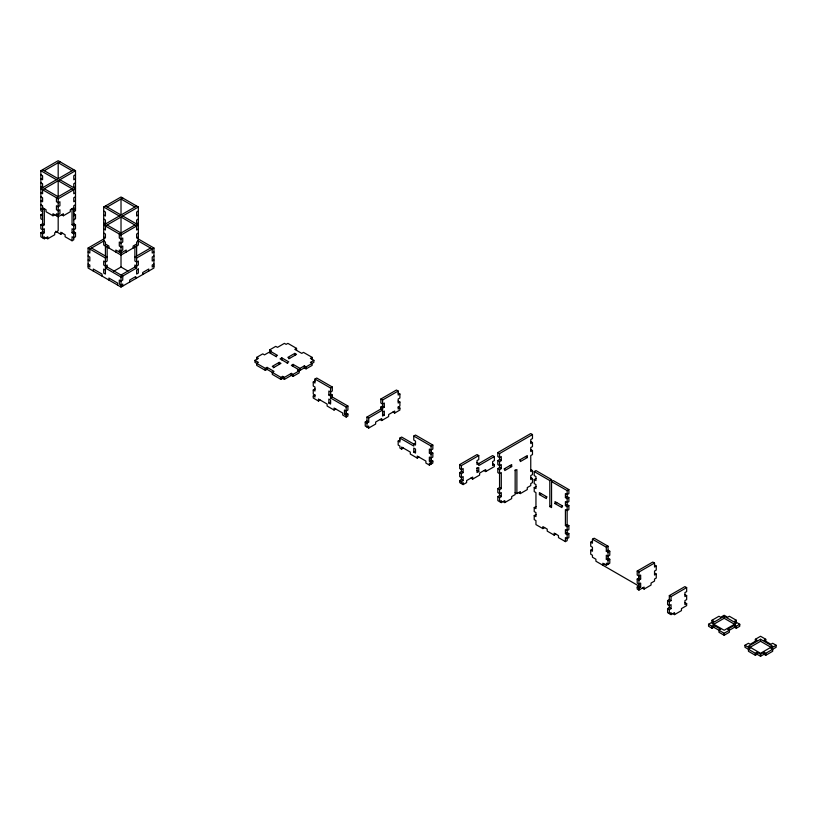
<?xml version="1.0" encoding="UTF-8"?>
<svg xmlns="http://www.w3.org/2000/svg" width="817" height="817" viewBox="0 0 817 817"><rect width="100%" height="100%" fill="white"/><g stroke="black" fill="none" stroke-linecap="round" stroke-linejoin="round"><path stroke-width="1.23" d="M42.586 211.746L40.85 210.745L40.85 170.722L58.181 160.714L75.511 170.722L75.511 210.745L73.775 211.746M44.312 170.722L59.917 161.715M73.775 169.722L40.85 188.737L58.181 198.735L75.511 188.737L59.917 179.73M75.511 170.722L42.586 189.738L42.586 193.741L40.85 192.741M75.511 174.726L73.775 175.726L73.775 179.73L75.511 178.729M75.511 182.732L73.775 183.733L73.775 187.736L75.511 186.736M72.049 188.737L56.444 197.745L56.444 201.738L58.181 202.739L59.917 201.738L59.917 205.741L58.181 206.742L56.444 205.741L56.444 209.744L58.181 210.745L59.917 209.744L59.917 213.748L58.181 214.748L56.444 213.748L56.444 215.749M75.511 192.741L73.775 193.741L73.775 189.738L58.181 180.731L58.181 196.836M42.586 219.753L40.85 218.752L40.85 214.748L42.586 213.748M75.511 196.744L73.775 197.745L73.775 201.738L75.511 200.737M42.586 207.743L46.048 209.744L46.048 211.746L52.982 215.749L54.719 214.748M46.048 237.767L47.784 238.768L47.784 236.767L44.312 238.768L40.85 236.767L40.85 232.763L42.586 233.764L44.312 232.763L44.312 228.76L42.586 229.761L40.85 228.76L40.85 224.757L42.586 223.756L44.312 224.757L44.312 208.744L42.586 209.744L40.85 208.744M75.511 204.74L73.775 205.741L73.775 223.756L72.049 224.757L72.049 208.744L73.775 209.744L75.511 208.744M40.85 224.757L42.586 225.758L44.312 224.757M73.775 207.743L70.313 209.744L70.313 211.746L63.379 215.749L61.643 214.748M40.85 232.763L42.586 231.762L44.312 232.763M73.775 215.749L75.511 214.748L75.511 218.752L73.775 219.753M47.784 238.768L54.719 234.765L54.719 232.763L58.181 230.762L58.181 198.735M103.688 207.007L121.018 196.999L138.349 207.007L138.349 245.029L121.018 255.037L103.688 245.029L103.688 207.007L119.292 216.015M72.049 224.757L73.775 225.758L75.511 224.757L75.511 228.76L73.775 229.761L72.049 228.76L72.049 232.763L73.775 233.764L75.511 232.763L75.511 236.767L73.775 237.767L72.049 236.767L72.049 240.77L73.775 239.769L73.775 233.764M107.16 207.007L122.754 198M55.576 231.262L60.785 234.265L62.511 233.264M72.049 232.763L73.775 231.762L75.511 232.763M136.623 206.007L103.688 225.012L121.018 235.02L138.349 225.012L122.754 216.015M138.349 207.007L105.424 226.013L105.424 230.016L103.688 229.015M138.349 211.011L136.623 212.011L136.623 216.015L138.349 215.014M137.705 238.646L153.953 248.031L153.953 268.037L121.018 287.053L88.093 268.037L88.093 248.031L104.341 238.646M138.349 219.007L136.623 220.008L136.623 224.011L138.349 223.01M104.362 240.637L89.829 249.032L89.829 253.035L88.093 252.034M134.887 225.012L119.292 234.019L119.292 238.023L121.018 239.024L122.754 238.023L122.754 242.026L121.018 243.027L119.292 242.026L119.292 246.029L121.018 247.03L122.754 246.029L122.754 250.033L121.018 251.033L119.292 250.033L119.292 252.034M138.349 229.015L136.623 230.016L136.623 226.013L121.018 217.016L121.018 233.825M138.349 233.019L136.623 234.019L136.623 238.023L138.349 237.022M88.093 248.031L105.424 258.039L107.16 257.038L91.555 248.031M138.349 241.025L136.623 242.026L136.623 256.038M136.623 244.028L133.151 246.029L133.151 248.031M105.424 258.039L105.424 268.037L107.16 267.036L122.754 276.044L122.754 280.047L121.018 281.048L119.292 280.047L119.292 284.05L121.018 285.051L122.754 284.05L122.754 286.052M150.481 248.031L134.887 257.038L136.623 258.039L153.953 248.031M113.594 271.326L121.018 267.036L127.952 271.04M153.953 252.034L152.217 253.035L152.217 249.032L137.685 240.637M121.018 275.043L134.887 267.036L136.623 268.037L136.623 258.039M153.953 256.038L152.217 257.038L152.217 261.031L153.953 260.031M105.424 268.037L121.018 277.045L136.623 268.037M153.953 264.034L152.217 265.035L152.217 267.036L153.953 266.036M256.681 359.368L256.681 357.376L262.747 353.873L264.483 354.874L268.813 352.372L276.493 356.804M269.681 351.872L269.681 349.87L275.748 346.367L277.484 347.368L284.418 343.365L286.144 344.365L287.88 343.365L296.54 348.369L296.54 350.37M298.276 371.378L298.276 369.376L297.408 369.876L299.145 370.877L299.145 372.879L293.078 376.382L291.342 375.381L284.418 379.384L282.682 378.383L280.946 379.384L272.286 374.38L272.286 372.378L274.012 371.378L267.088 367.374L265.351 368.375L254.955 362.37L254.955 360.368L258.417 358.367L256.681 357.376M270.55 353.373L270.55 351.371L271.418 350.871L269.681 349.87M275.748 356.375L277.484 355.375L270.55 351.371M296.54 348.369L294.814 349.37L301.749 353.373L303.475 352.372L312.145 357.376L312.145 359.368M287.012 362.871L288.748 361.87L281.814 357.877L280.078 358.867L287.758 363.299M254.955 360.368L258.417 362.37L256.681 363.371L256.681 365.373L265.351 370.377L267.088 369.376L280.946 377.383L282.682 376.382L284.418 377.383L291.342 373.379L293.078 374.38L299.145 370.877M273.276 367.803L280.946 363.371L279.21 362.37L272.286 366.373L274.012 367.374M288.871 358.796L296.54 354.374L294.814 353.373L287.88 357.376L289.616 358.367M293.078 364.372L291.342 365.373L300.013 370.377L304.343 367.875L306.079 368.875L312.145 365.373L312.145 363.371L310.409 362.37L313.871 360.368L313.871 362.37L306.079 366.874L304.343 365.873L300.013 368.375L293.078 364.372L293.078 366.373M312.145 357.376L310.409 358.367L313.871 360.368M320.182 400.034L318.446 401.035L313.248 398.032L313.248 396.031L314.984 397.031L314.984 395.03L313.248 394.029L313.248 390.026L314.984 391.026L314.984 387.023L313.248 386.032L313.248 382.029L314.984 383.03L314.984 379.027L316.72 378.026L332.315 387.023L332.315 391.026L330.579 392.027L328.853 391.026L328.853 395.03L330.579 396.031L332.315 395.03L332.315 397.031L347.909 406.039L347.909 410.042L346.183 411.043L344.447 410.042L344.447 414.045L346.183 415.046L347.909 414.045L347.909 416.047L346.183 417.048L342.711 415.046L342.711 413.045L334.051 408.04L334.051 410.042L335.777 409.041M313.248 382.029L314.984 381.028M313.248 390.026L314.984 389.025M313.248 396.031L314.984 395.03M314.984 379.027L330.579 388.024L332.315 387.023M328.853 395.03L330.579 394.029L332.315 395.03M330.579 396.031L330.579 398.032L332.315 397.031M328.853 403.036L330.579 404.037L330.579 400.034L328.853 399.033L328.853 403.036L330.579 402.035M330.579 398.032L346.183 407.04L347.909 406.039M344.447 414.045L346.183 413.045L347.909 414.045M382.57 408.04L382.57 410.042L368.712 418.049L368.712 422.052L366.976 421.051L366.976 417.048L380.845 409.041L380.845 407.04L382.57 408.04L384.307 407.04L384.307 403.036L382.57 404.037L380.845 403.036L380.845 399.033L396.439 390.026L398.175 391.026L398.175 395.03L399.901 394.029L399.901 398.032L398.175 399.033L398.175 403.036L399.901 402.035L399.901 406.039L398.175 407.04L398.175 409.041L399.901 408.04L399.901 410.042L394.703 413.045L392.967 412.044M380.845 399.033L382.57 400.034L398.175 391.026M380.845 407.04L382.57 406.039L384.307 407.04M379.976 419.55L381.702 420.551L381.702 418.549L375.646 422.052L375.646 424.054L368.712 428.047L365.24 426.055L365.24 422.052L366.976 421.051M382.57 412.044L384.307 411.043L384.307 415.046L382.57 416.047L382.57 411.043M365.24 422.052L366.976 423.053L368.712 422.052M381.702 420.551L388.637 416.547L388.637 414.546L394.703 411.043L394.703 413.045M403.373 448.063L401.637 449.064L399.901 448.063L399.901 446.062L398.175 445.061L398.175 441.057L399.901 442.058L399.901 438.055L401.637 437.054L413.371 443.825M398.175 441.057L399.901 440.057M399.901 438.055L413.77 446.062L413.77 444.06L415.506 445.061L415.506 441.057L413.77 440.057L413.77 436.053L415.506 435.053L432.836 445.061L432.836 449.064L431.1 450.065L429.364 449.064L429.364 453.067L431.1 454.068L432.836 453.067L432.836 457.071L431.1 458.071L429.364 457.071L429.364 461.074L431.1 462.075L432.836 461.074L432.836 463.076L429.364 465.077L425.902 463.076L425.902 461.074L417.232 456.07L417.232 458.071L418.968 457.071M413.77 444.06L415.506 443.059M413.77 452.067L415.506 453.067L415.506 449.064L413.77 448.063L413.77 452.067L415.506 451.066M413.77 436.053L431.1 446.062L432.836 445.061M429.364 453.067L431.1 452.067L432.836 453.067M429.364 461.074L431.1 460.073L432.836 461.074M470.96 478.078L472.696 479.079L472.696 477.077L466.63 480.58L466.63 482.581L463.157 484.583L459.695 482.581L459.695 480.58L461.431 481.581L463.157 480.58L463.157 476.577L461.431 477.577L459.695 476.577L459.695 472.573L461.431 473.574L463.157 472.573L463.157 468.57L461.431 469.571L459.695 468.57L459.695 464.577L477.026 454.569L478.762 455.569L478.762 459.573L477.026 460.574L477.026 464.577L492.62 455.569L494.356 456.57L494.356 460.574L492.62 461.574L492.62 465.578L494.356 464.577L494.356 466.578L485.686 471.572L483.96 470.572M459.695 464.577L461.431 465.578L478.762 455.569M459.695 472.573L461.431 471.572L463.157 472.573M503.017 501.597L504.753 502.598L504.753 500.596L501.291 502.598L497.819 500.596L497.819 496.593L499.555 497.594L501.291 496.593L501.291 492.59L499.555 493.591L497.819 492.59L497.819 488.586L499.555 489.587L501.291 488.586L501.291 472.573L499.555 473.574L497.819 472.573L497.819 468.57L499.555 469.571L501.291 468.57L501.291 464.567L499.555 465.567L497.819 464.567L497.819 460.574L499.555 461.574L501.291 460.574L501.291 456.57L499.555 457.571L497.819 456.57L497.819 452.567L530.754 433.551L532.48 434.552L532.48 438.555L530.754 439.556L530.754 443.56L532.48 442.559L532.48 446.562L530.754 447.563L530.754 451.566L532.48 450.565L532.48 454.569L530.754 455.569L530.754 471.572L532.48 470.572L532.48 474.575L530.754 475.576L530.754 479.579L532.48 478.578L532.48 482.581L530.754 483.582L530.754 485.584L527.282 487.586L527.282 489.587L520.347 493.591L518.621 492.59M494.356 456.57L478.762 465.578L478.762 463.576L477.026 462.575M497.819 452.567L499.555 453.568L532.48 434.552M477.026 468.57L478.762 467.569L478.762 471.572L477.026 472.573L477.026 467.569M459.695 480.58L461.431 479.579L463.157 480.58M497.819 460.574L499.555 459.573L501.291 460.574M472.696 479.079L479.62 475.075L479.62 473.074L485.686 469.571L485.686 471.572M497.819 468.57L499.555 467.569L501.291 468.57M504.007 468.999L511.687 464.577L511.687 466.568L504.753 470.572L504.753 468.57M519.612 460.002L527.282 455.569L527.282 457.571L520.347 461.574L520.347 459.573M515.149 470.572L516.885 469.571L516.885 493.591L515.149 492.59M497.819 488.586L499.555 487.586L501.291 488.586M534.216 471.572L535.952 470.572L551.546 479.579L551.546 507.592L549.81 506.591L549.81 480.58L534.216 471.572L534.216 475.576L535.952 476.577L535.952 480.58L534.216 479.579L534.216 483.582L535.952 484.583L535.952 488.586L534.216 487.586L534.216 491.589L535.952 492.59L535.952 508.593L534.216 507.592L534.216 511.595L535.952 512.596L535.952 516.599L534.216 515.598L534.216 519.602L535.952 520.603L535.952 524.606L542.876 528.609L544.612 527.608M497.819 496.593L499.555 495.592L501.291 496.593M534.216 479.579L535.952 478.578M516.885 493.591L520.347 491.589L520.347 493.591M504.753 502.598L511.687 498.595L511.687 496.593L515.149 494.591L515.149 469.836M534.216 487.586L535.952 486.585M549.81 480.58L551.546 479.579M547.094 497.022L539.414 492.59L539.414 494.591L541.15 493.591M534.216 507.592L535.952 506.591M568.877 489.587L553.283 480.58L551.546 481.581L567.141 490.588L568.877 489.587L568.877 493.591L567.141 494.591L565.415 493.591L565.415 497.594L567.141 498.595L568.877 497.594L568.877 501.597L567.141 502.598L565.415 501.597L565.415 505.59L567.141 506.591L568.877 505.59L568.877 509.594L567.141 510.594L565.415 509.594L565.415 525.607L567.141 526.608L568.877 525.607L568.877 529.61L567.141 530.611L565.415 529.61L565.415 533.613L567.141 534.614L568.877 533.613L568.877 537.617L567.141 538.617L565.415 537.617L565.415 541.62L567.141 540.619L567.141 534.614M534.216 515.598L535.952 514.598M549.81 506.591L551.546 505.59M562.688 506.019L555.009 501.597L555.009 503.599L556.745 502.598M565.415 497.594L567.141 496.593L568.877 497.594M565.415 505.59L567.141 504.6L568.877 505.59M565.415 525.607L567.141 524.606L568.877 525.607M542.876 528.609L542.876 526.608L547.216 529.11L547.216 531.111L554.151 535.115L555.877 534.114M565.415 533.613L567.141 532.613L568.877 533.613M592.448 539.21L594.184 538.209L608.042 546.216L608.042 550.219L606.306 551.22L606.306 547.216L592.448 539.21L592.448 543.213L590.711 542.212L590.711 546.216L592.448 547.216L592.448 551.22L590.711 550.219L590.711 554.222L592.448 555.223L592.448 557.225L595.91 559.226L595.91 561.228L640.661 587.066L640.661 583.062L638.925 584.063L637.199 583.062L637.199 579.059L638.925 578.058L640.661 579.059L640.661 575.056L638.925 576.056L637.199 575.056L637.199 571.052L652.793 562.045L654.529 563.046L654.529 567.049L656.255 566.048L656.255 570.052L654.529 571.052L654.529 575.056L656.255 574.055L656.255 578.058L654.529 579.059L654.529 581.061L651.057 583.062L651.057 585.064L644.123 589.067L642.397 588.066M590.711 542.212L592.448 541.211M590.711 550.219L592.448 549.218M606.306 547.216L608.042 546.216M606.306 551.22L608.042 552.221L609.778 551.22L609.778 555.223L608.042 556.224L606.306 555.223L606.306 559.226L608.042 560.227L609.778 559.226L609.778 563.23L606.306 565.231L602.844 563.23L602.844 565.231L604.58 564.23M606.306 559.226L608.042 558.225L609.778 559.226M637.199 571.052L638.925 572.053L654.529 563.046M637.199 579.059L638.925 580.06L640.661 579.059M644.123 589.067L644.123 587.066L638.925 590.068L637.199 589.067L637.199 587.066L638.925 586.065L638.925 580.06M637.199 587.066L638.925 588.066L640.661 587.066M686.658 587.607L671.053 596.604L671.053 600.607L669.327 599.607L669.327 595.603L684.922 586.606L686.658 587.607L686.658 591.6L684.922 592.601L684.922 596.604L686.658 595.603L686.658 599.607L684.922 600.607L684.922 604.611L686.658 603.61L686.658 605.611L681.46 608.614L681.46 610.616L674.525 614.619L672.789 613.618M674.525 614.619L674.525 612.617L671.053 614.619L667.591 612.617L667.591 608.614L669.327 609.615L671.053 608.614L671.053 604.611L669.327 605.611L667.591 604.611L667.591 600.607L669.327 599.607M667.591 600.607L669.327 601.608L671.053 600.607M667.591 608.614L669.327 607.613L671.053 608.614M712.026 622.258L712.026 620.256L718.96 616.263L720.696 617.264L724.158 615.262L727.62 617.264L729.356 616.263L736.291 620.256L736.291 622.258M708.564 624.259L712.026 626.261L713.762 625.26L720.696 629.264L718.96 630.264L718.96 632.266L724.158 635.269L729.356 632.266L729.356 630.264L724.158 633.267L713.762 627.262L712.026 628.263L708.564 626.261L708.564 624.259L713.762 621.257L712.026 620.256M724.158 616.263L712.026 623.259L724.158 630.264L736.291 623.259L724.158 616.263L724.158 618.265L713.129 624.627M736.291 620.256L734.554 621.257L739.753 624.259L739.753 626.261L736.291 628.263L734.554 627.262L729.601 630.121M739.753 624.259L736.291 626.261L734.554 625.26L727.62 629.264L729.356 630.264M765.754 641.274L765.754 639.272L764.018 640.273L770.952 644.276L772.688 643.275L776.15 645.277L776.15 647.278L765.754 653.283L764.018 652.283L760.556 654.284L757.083 652.283L755.357 653.283L744.951 647.278L744.951 645.277L748.423 643.275L750.159 644.276L757.083 640.273L755.357 639.272L755.357 641.274M755.357 639.272L760.556 636.269L765.754 639.272M760.556 639.272L748.423 646.278L760.556 653.283L772.688 646.278L760.556 639.272L760.556 641.274L771.585 647.636M749.526 647.636L760.556 641.274M744.951 645.277L750.159 648.279L748.423 649.28L748.423 651.282L755.357 655.285L757.083 654.284L760.556 656.286L764.018 654.284L765.754 655.285L772.688 651.282L772.688 649.28L770.952 648.279L776.15 645.277M72.049 170.722L58.181 162.716L58.181 178.729L42.586 169.722M134.887 207.007L121.018 199.001L121.018 215.014L105.424 206.007M530.754 441.558L532.48 442.559M530.754 449.564L532.48 450.565M40.85 170.722L56.444 179.73M40.85 174.726L42.586 175.726L42.586 179.73L40.85 178.729M103.688 211.011L105.424 212.011L105.424 216.015L103.688 215.014M525.545 456.57L527.282 457.571M40.85 182.732L42.586 183.733L42.586 187.736L40.85 186.736M103.688 219.007L105.424 220.008L105.424 224.011L103.688 223.01M44.312 188.737L58.181 196.744M107.16 225.012L121.018 233.019M398.175 393.028L399.901 394.029M530.754 469.571L532.48 470.572M73.775 213.748L75.511 214.748M398.175 401.035L399.901 402.035M509.951 465.567L511.687 466.568M530.754 477.577L532.48 478.578M40.85 196.744L42.586 197.745L42.586 201.738L40.85 200.737M103.688 233.019L105.424 234.019L105.424 238.023L103.688 237.022M398.175 407.04L399.901 408.04M492.62 463.576L494.356 464.577M40.85 204.74L42.586 205.741L42.586 223.756M73.775 223.756L75.511 224.757M103.688 241.025L105.424 242.026L105.424 256.038M105.424 244.028L108.886 246.029L108.886 248.031M539.414 494.591L546.348 498.595L546.348 496.593M555.009 503.599L561.943 507.592L561.943 505.59M654.529 565.047L656.255 566.048M380.845 409.041L382.57 410.042M40.85 214.748L42.586 215.749M382.57 414.045L384.307 415.046M477.026 470.572L478.762 471.572M654.529 573.054L656.255 574.055M72.049 240.77L65.115 236.767L65.115 234.765L60.785 232.263L60.785 234.265M608.042 550.219L609.778 551.22M684.922 594.602L686.658 595.603M724.158 618.265L735.188 624.627M88.093 256.038L89.829 257.038L89.829 261.031L88.093 260.031M366.976 417.048L368.712 418.049M684.922 602.609L686.658 603.61M669.327 595.603L671.053 596.604M88.093 264.034L89.829 265.035L89.829 267.036L88.093 266.036M565.415 541.62L558.481 537.617L558.481 535.615L554.151 533.113L554.151 535.115M334.051 410.042L327.117 406.039L327.117 404.037L318.446 399.033L318.446 401.035M417.232 458.071L410.297 454.068L410.297 452.067L401.637 447.062L401.637 449.064M765.754 653.283L765.754 655.285M764.018 652.283L764.018 654.284M760.556 654.284L760.556 656.286M757.083 652.283L757.083 654.284M755.357 653.283L755.357 655.285M736.291 626.261L736.291 628.263M734.554 625.26L734.554 627.262M724.158 633.267L724.158 635.269M713.762 625.26L713.762 627.262M712.026 626.261L712.026 628.263M671.053 614.619L671.053 612.617L669.327 613.618L669.327 609.615M669.327 601.608L669.327 607.613M638.925 572.053L638.925 578.058M638.925 588.066L638.925 590.068M608.042 552.221L608.042 558.225M608.042 560.227L608.042 564.23L606.306 563.23L606.306 565.231M567.141 490.588L567.141 496.593M567.141 498.595L567.141 504.6M567.141 506.591L567.141 524.606M567.141 526.608L567.141 532.613M501.291 502.598L501.291 500.596L499.555 501.597L499.555 497.594M499.555 453.568L499.555 459.573M499.555 461.574L499.555 467.569M499.555 469.571L499.555 487.586M499.555 489.587L499.555 495.592M463.157 484.583L463.157 482.581L461.431 483.582L461.431 481.581M461.431 465.578L461.431 471.572M461.431 473.574L461.431 479.579M431.1 446.062L431.1 452.067M431.1 454.068L431.1 460.073M431.1 462.075L431.1 464.076L429.364 463.076L429.364 465.077M382.57 400.034L382.57 406.039M368.712 428.047L368.712 426.055L366.976 427.046L366.976 423.053M346.183 407.04L346.183 413.045M346.183 415.046L346.183 417.048M330.579 388.024L330.579 394.029M306.079 366.874L306.079 368.875M304.343 365.873L304.343 367.875M300.013 368.375L300.013 370.377M294.814 353.373L294.814 355.375M293.078 374.38L293.078 376.382M291.342 373.379L291.342 375.381M284.418 377.383L284.418 379.384M282.682 376.382L282.682 378.383M281.814 357.877L281.814 359.868M280.946 377.383L280.946 379.384M279.21 362.37L279.21 364.372M267.088 367.374L267.088 369.376M265.351 368.375L265.351 370.377M148.745 271.04L148.745 269.038L142.689 272.541L142.689 274.543M135.755 278.546L135.755 276.544L129.689 280.047L129.689 282.049M134.887 246.029L134.887 261.031L136.623 262.032L138.349 261.031L138.349 265.035L136.623 266.036L134.887 265.035L134.887 267.036M126.216 252.034L126.216 250.033L121.018 253.035L115.82 250.033L115.82 252.034M121.018 235.02L121.018 267.036M121.018 277.045L121.018 287.053M117.556 285.051L117.556 283.05L108.886 278.046L108.886 280.047M107.16 246.223L107.16 261.031L105.424 262.032L103.688 261.031L103.688 265.035L105.424 266.036L107.16 265.035L107.16 267.036M101.962 276.044L101.962 274.042L93.291 269.038L93.291 271.04M73.775 225.758L73.775 231.762M63.379 215.749L63.379 213.748L58.181 216.75L52.982 213.748L52.982 215.749M44.312 238.768L44.312 236.767L42.586 237.767L42.586 233.764M42.586 225.758L42.586 231.762M138.349 269.038L136.623 270.039L136.623 274.042L138.349 273.041L138.349 269.038M105.424 270.039L103.688 269.038L103.688 273.041L105.424 274.042L105.424 270.039"/></g></svg>
